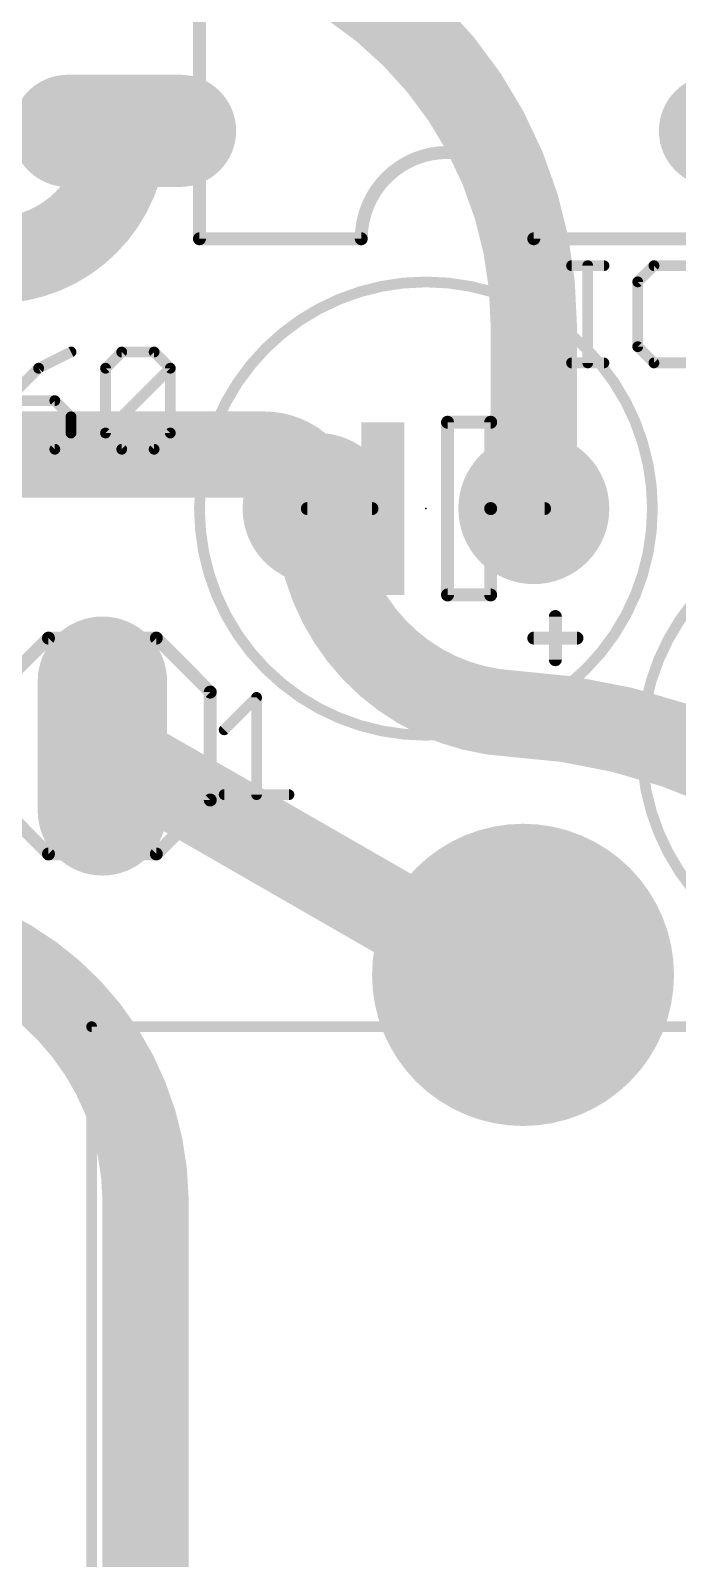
# Model space of a CAD drawing. Extents: x -4 to 220, y -9 to 53.
# Drawn here: x 52.11 to 59.73, y 8.98 to 26.96 of the extents above; entities that cross this region are included whole.
import ezdxf

# ---------------------------------------------------------------- set-up
doc = ezdxf.new("R2010")
doc.units = 0
for name, color, linetype in [('16', 174, 'CONTINUOUS'), ('17', 94, 'CONTINUOUS'), ('21', 251, 'CONTINUOUS'), ('23', 178, 'CONTINUOUS'), ('25', 251, 'CONTINUOUS'), ('51', 251, 'CONTINUOUS')]:
    doc.layers.add(name, color=color, linetype=linetype)

# ---------------------------------------------------------------- blocks, each defined once
blk = doc.blocks.new('RECT')
blk.add_solid([(-0.5, -0.5), (0.5, -0.5), (-0.5, 0.5), (0.5, 0.5)])
blk = doc.blocks.new('ROUNDP')
at = {"const_width": 0.5}
blk.add_lwpolyline([(0, -0.25, 1), (0, 0.25, 1), (0, -0.25)], format="xyb", dxfattribs=at)
blk = doc.blocks.new('LONGP100')
at = {"const_width": 1}
blk.add_lwpolyline([(-0.5, 0), (0.5, 0)], dxfattribs=at)
at = {"const_width": 0.5}
for points in [[(-0.5, 0.25, 1), (-0.5, -0.25)], [(0.5, -0.25, 1), (0.5, 0.25)]]:
    blk.add_lwpolyline(points, format="xyb", dxfattribs=at)

msp = doc.modelspace()

# ---------------------------------------------------------------- linework, layer by layer
at = {"layer": '16'}
for points, const_width in [([(58.039, 23.495, 0.4142), (53.213, 28.321)], 1.016), ([(51.689, 24.257, 0.4142), (53.213, 25.781)], 1.016), ([(53.467, 25.781, 1), (52.959, 25.781)], 0.508), ([(51.689, 24.003, 1), (51.689, 24.511)], 0.508), ([(58.293, 23.495, 1), (57.785, 23.495)], 0.508), ([(57.785, 23.495, 1), (58.293, 23.495)], 0.508), ([(51.943, 22.225, 1), (51.943, 21.717)], 0.508), ([(51.943, 21.717, 1), (51.943, 22.225)], 0.508), ([(51.943, 21.717, 1), (51.943, 22.225)], 0.508), ([(55.499, 21.336, 0.4142), (54.864, 21.971)], 1.016), ([(54.864, 22.225, 1), (54.864, 21.717)], 0.508), ([(54.864, 21.717, 1), (54.864, 22.225)], 0.508), ([(55.499, 21.336, 0.3985), (57.785, 18.923)], 1.016), ([(55.753, 21.336, 1), (55.245, 21.336)], 0.508), ([(55.245, 21.336, 1), (55.753, 21.336)], 0.508), ([(57.785, 21.336, 1), (58.293, 21.336)], 0.508), ([(61.976, 17.272, 0.162), (57.785, 18.923)], 1.016), ([(57.7987, 19.1766, 1), (57.7713, 18.6694)], 0.508), ([(57.7713, 18.6694, 1), (57.7987, 19.1766)], 0.508), ([(53.0856, 18.7622, 1), (52.8324, 18.3218)], 0.508), ([(53.467, 13.208, 0.3122), (51.308, 16.256)], 1.016), ([(58.134, 15.973, 1), (57.69, 15.7262)], 0.508), ([(57.9124, 15.4008, 1), (58.1656, 15.8412)], 0.508), ([(57.817, 15.4976, 1), (58.261, 15.7444)], 0.508), ([(53.721, 13.208, 1), (53.213, 13.208)], 0.508), ([(53.213, 13.2052, 1), (53.721, 13.2108)], 0.508)]:
    msp.add_lwpolyline(points, format="xyb", dxfattribs=dict(at, const_width=const_width))
at = {"layer": '16', "const_width": 1.016}
for points in [[(44.704, 24.257), (51.689, 24.257)], [(58.039, 21.336), (58.039, 23.495)], [(51.943, 21.971), (49.53, 21.971)], [(51.943, 21.971), (50.419, 21.971)], [(54.864, 21.971), (51.943, 21.971)], [(52.959, 18.542), (58.039, 15.621)], [(58.039, 15.621), (57.912, 15.8496)], [(53.467, 2.54), (53.467, 13.208)]]:
    msp.add_lwpolyline(points, dxfattribs=at)
at = {"layer": '21'}
for points, const_width in [([(54.102, 34.671), (54.102, 24.511)], 0.1524), ([(54.102, 24.511), (56.007, 24.511)], 0.1524), ([(59.944, 24.511), (58.039, 24.511)], 0.1524), ([(57.531, 22.352), (57.023, 22.352)], 0.1524), ([(57.023, 22.352), (57.023, 20.32)], 0.1524), ([(57.531, 21.336), (57.531, 22.352)], 0.1524), ([(56.134, 21.336), (55.372, 21.336)], 0.1524), ([(58.166, 21.336), (57.531, 21.336)], 0.1524), ([(57.531, 20.32), (57.531, 21.336)], 0.1524), ([(57.023, 20.32), (57.531, 20.32)], 0.1524), ([(58.293, 20.066), (58.293, 19.558)], 0.1524), ([(51.689, 19.177), (52.324, 19.812)], 0.1524), ([(52.324, 19.812), (53.594, 19.812)], 0.1524), ([(54.229, 19.177), (53.594, 19.812)], 0.1524), ([(58.547, 19.812), (58.039, 19.812)], 0.1524), ([(54.229, 17.907), (54.229, 19.177)], 0.1524), ([(54.3931, 18.7332), (54.7744, 19.1145)], 0.127), ([(54.7744, 19.1145), (54.7744, 17.9705)], 0.127), ([(52.324, 17.272), (51.689, 17.907)], 0.1524), ([(53.594, 17.272), (54.229, 17.907)], 0.1524), ([(54.3931, 17.9705), (55.1558, 17.9705)], 0.127), ([(53.594, 17.272), (52.324, 17.272)], 0.1524), ([(52.832, 0), (52.832, 15.24)], 0.127), ([(52.832, 15.24), (62.992, 15.24)], 0.127)]:
    msp.add_lwpolyline(points, dxfattribs=dict(at, const_width=const_width))
for points, const_width in [([(58.039, 24.511, 1), (56.007, 24.511)], 0.1524), ([(54.102, 24.5491, 1), (54.102, 24.4729)], 0.0762), ([(54.0639, 24.511, 1), (54.1401, 24.511)], 0.0762), ([(55.9689, 24.511, 1), (56.0451, 24.511)], 0.0762), ([(56.007, 24.4729, 1), (56.007, 24.5491)], 0.0762), ([(58.039, 24.5491, 1), (58.039, 24.4729)], 0.0762), ([(58.0009, 24.511, 1), (58.0771, 24.511)], 0.0762), ([(56.769, 18.669, 1), (56.769, 24.003, 1), (56.769, 18.669)], 0.127), ([(57.023, 22.3901, 1), (57.023, 22.3139)], 0.0762), ([(57.0611, 22.352, 1), (56.9849, 22.352)], 0.0762), ([(57.5691, 22.352, 1), (57.4929, 22.352)], 0.0762), ([(57.531, 22.3139, 1), (57.531, 22.3901)], 0.0762), ([(55.372, 21.3741, 1), (55.372, 21.2979)], 0.0762), ([(56.134, 21.2979, 1), (56.134, 21.3741)], 0.0762), ([(57.531, 21.3741, 1), (57.531, 21.2979)], 0.0762), ([(57.5691, 21.336, 1), (57.4929, 21.336)], 0.0762), ([(58.166, 21.2979, 1), (58.166, 21.3741)], 0.0762), ([(57.4929, 21.336, 1), (57.5691, 21.336)], 0.0762), ([(61.976, 15.875, 1), (61.976, 21.209, 1), (61.976, 15.875)], 0.127), ([(57.023, 20.3581, 1), (57.023, 20.2819)], 0.0762), ([(56.9849, 20.32, 1), (57.0611, 20.32)], 0.0762), ([(57.4929, 20.32, 1), (57.5691, 20.32)], 0.0762), ([(57.531, 20.2819, 1), (57.531, 20.3581)], 0.0762), ([(58.3311, 20.066, 1), (58.2549, 20.066)], 0.0762), ([(52.324, 19.8501, 1), (52.324, 19.7739)], 0.0762), ([(52.3509, 19.7851, 1), (52.2971, 19.8389)], 0.0762), ([(53.6209, 19.8389, 1), (53.5671, 19.7851)], 0.0762), ([(53.594, 19.7739, 1), (53.594, 19.8501)], 0.0762), ([(58.039, 19.8501, 1), (58.039, 19.7739)], 0.0762), ([(58.547, 19.7739, 1), (58.547, 19.8501)], 0.0762), ([(58.2549, 19.558, 1), (58.3311, 19.558)], 0.0762), ([(54.2671, 19.177, 1), (54.1909, 19.177)], 0.0762), ([(54.2021, 19.1501, 1), (54.2559, 19.2039)], 0.0762), ([(54.8062, 19.1145, 1), (54.7427, 19.1145)], 0.0635), ([(54.7969, 19.092, 1), (54.752, 19.1369)], 0.0635), ([(54.3707, 18.7556, 1), (54.4156, 18.7107)], 0.0635), ([(54.2559, 17.8801, 1), (54.2021, 17.9339)], 0.0762), ([(54.3931, 18.0023, 1), (54.3931, 17.9388)], 0.0635), ([(54.7427, 17.9705, 1), (54.8062, 17.9705)], 0.0635), ([(55.1558, 17.9388, 1), (55.1558, 18.0023)], 0.0635), ([(54.1909, 17.907, 1), (54.2671, 17.907)], 0.0762), ([(52.324, 17.3101, 1), (52.324, 17.2339)], 0.0762), ([(52.2971, 17.2451, 1), (52.3509, 17.2989)], 0.0762), ([(53.5671, 17.2989, 1), (53.6209, 17.2451)], 0.0762), ([(53.594, 17.2339, 1), (53.594, 17.3101)], 0.0762), ([(52.8638, 15.24, 1), (52.8002, 15.24)], 0.0635), ([(52.832, 15.2718, 1), (52.832, 15.2082)], 0.0635)]:
    msp.add_lwpolyline(points, format="xyb", dxfattribs=dict(at, const_width=const_width))
at = {"layer": '23'}
msp.add_point((56.769, 21.336), dxfattribs=at)
at = {"layer": '25', "const_width": 0.127}
for points in [[(58.4835, 24.1945), (58.8648, 24.1945)], [(58.6742, 23.0505), (58.6742, 24.1945)], [(59.4538, 24.1945), (59.2631, 24.0038)], [(59.8351, 24.1945), (59.4538, 24.1945)], [(59.2631, 24.0038), (59.2631, 23.2412)], [(52.5894, 23.1785), (52.208, 22.9878)], [(52.9961, 22.9878), (53.1868, 23.1785)], [(53.1868, 23.1785), (53.5681, 23.1785)], [(53.5681, 23.1785), (53.7587, 22.9878)], [(59.2631, 23.2412), (59.4538, 23.0505)], [(52.208, 22.9878), (51.8267, 22.6065)], [(52.9961, 22.2252), (52.9961, 22.9878)], [(52.9961, 22.2252), (53.7587, 22.9878)], [(53.7587, 22.9878), (53.7587, 22.2252)], [(58.4835, 23.0505), (58.8648, 23.0505)], [(59.4538, 23.0505), (59.8351, 23.0505)], [(52.3987, 22.6065), (51.8267, 22.6065)], [(52.5894, 22.4158), (52.3987, 22.6065)], [(52.5894, 22.2252), (52.5894, 22.4158)], [(52.3987, 22.0345), (52.5894, 22.2252)], [(53.1868, 22.0345), (52.9961, 22.2252)], [(53.7587, 22.2252), (53.5681, 22.0345)], [(52.0174, 22.0345), (52.3987, 22.0345)], [(53.5681, 22.0345), (53.1868, 22.0345)]]:
    msp.add_lwpolyline(points, dxfattribs=at)
at = {"layer": '25', "const_width": 0.0635}
for points in [[(58.4835, 24.2262, 1), (58.4835, 24.1627)], [(58.7059, 24.1945, 1), (58.6424, 24.1945)], [(58.8648, 24.1627, 1), (58.8648, 24.2262)], [(59.4538, 24.2262, 1), (59.4538, 24.1627)], [(59.4762, 24.172, 1), (59.4313, 24.2169)], [(59.2948, 24.0038, 1), (59.2313, 24.0038)], [(59.2406, 24.0263, 1), (59.2855, 23.9814)], [(52.6035, 23.1501, 1), (52.5752, 23.2069)], [(53.1868, 23.2102, 1), (53.1868, 23.1467)], [(53.2092, 23.156, 1), (53.1643, 23.2009)], [(53.5905, 23.2009, 1), (53.5456, 23.156)], [(53.5681, 23.1467, 1), (53.5681, 23.2102)], [(59.2313, 23.2412, 1), (59.2948, 23.2412)], [(59.2855, 23.2636, 1), (59.2406, 23.2187)], [(52.1938, 23.0162, 1), (52.2222, 22.9594)], [(52.2305, 22.9654, 1), (52.1856, 23.0103)], [(53.0278, 22.9878, 1), (52.9643, 22.9878)], [(52.9736, 23.0103, 1), (53.0185, 22.9654)], [(53.7905, 22.9878, 1), (53.727, 22.9878)], [(53.7812, 22.9654, 1), (53.7363, 23.0103)], [(53.7363, 22.9654, 1), (53.7812, 23.0103)], [(58.4835, 23.0822, 1), (58.4835, 23.0188)], [(58.6424, 23.0505, 1), (58.7059, 23.0505)], [(58.8648, 23.0188, 1), (58.8648, 23.0822)], [(59.4538, 23.0822, 1), (59.4538, 23.0188)], [(59.4313, 23.028, 1), (59.4762, 23.073)], [(52.4211, 22.6289, 1), (52.3762, 22.584)], [(52.3987, 22.5747, 1), (52.3987, 22.6382)], [(52.6211, 22.4158, 1), (52.5576, 22.4158)], [(52.5669, 22.3934, 1), (52.6118, 22.4383)], [(52.5576, 22.2252, 1), (52.6211, 22.2252)], [(52.6118, 22.2027, 1), (52.5669, 22.2476)], [(52.9643, 22.2252, 1), (53.0278, 22.2252)], [(53.0185, 22.2476, 1), (52.9736, 22.2027)], [(52.9736, 22.2476, 1), (53.0185, 22.2027)], [(53.727, 22.2252, 1), (53.7905, 22.2252)], [(53.7812, 22.2027, 1), (53.7363, 22.2476)], [(52.3762, 22.057, 1), (52.4211, 22.012)], [(52.3987, 22.0028, 1), (52.3987, 22.0663)], [(53.1868, 22.0663, 1), (53.1868, 22.0028)], [(53.1643, 22.012, 1), (53.2092, 22.057)], [(53.5456, 22.057, 1), (53.5905, 22.012)], [(53.5681, 22.0028, 1), (53.5681, 22.0663)]]:
    msp.add_lwpolyline(points, format="xyb", dxfattribs=at)

# ---------------------------------------------------------------- block references
at = {"layer": '17'}
for name, p, xscale, yscale, rotation in [('LONGP100', (53.213, 25.781), 1.3208, 1.3208, 180), ('LONGP100', (53.213, 25.781), 1.3208, 1.3208, 180), ('ROUNDP', (53.213, 25.781), 1.3208, 1.3208, 180), ('ROUNDP', (53.213, 25.781), 1.3208, 1.3208, 180), ('ROUNDP', (53.213, 25.781), 1.3208, 1.3208, 180), ('ROUNDP', (53.213, 25.781), 1.3208, 1.3208, 180), ('ROUNDP', (53.213, 25.781), 1.3208, 1.3208, 180), ('ROUNDP', (53.213, 25.781), 1.3208, 1.3208, 180), ('ROUNDP', (53.213, 25.781), 1.3208, 1.3208, 180), ('ROUNDP', (53.213, 25.781), 1.3208, 1.3208, 180), ('ROUNDP', (53.213, 25.781), 1.3208, 1.3208, 180), ('ROUNDP', (53.213, 25.781), 1.3208, 1.3208, 180), ('ROUNDP', (53.213, 25.781), 1.3208, 1.3208, 180), ('ROUNDP', (53.213, 25.781), 1.3208, 1.3208, 180), ('ROUNDP', (53.213, 25.781), 1.3208, 1.3208, 180), ('ROUNDP', (53.213, 25.781), 1.3208, 1.3208, 180), ('LONGP100', (60.833, 25.781), 1.3208, 1.3208, 180), ('LONGP100', (60.833, 25.781), 1.3208, 1.3208, 180), ('ROUNDP', (55.499, 21.336), 1.778, 1.778, 180), ('ROUNDP', (55.499, 21.336), 1.778, 1.778, 180), ('ROUNDP', (58.039, 21.336), 1.778, 1.778, 180), ('ROUNDP', (58.039, 21.336), 1.778, 1.778, 180), ('ROUNDP', (55.499, 21.336), 1.508, 1.508, 180), ('ROUNDP', (55.499, 21.336), 1.508, 1.508, 180), ('ROUNDP', (55.499, 21.336), 1.508, 1.508, 180), ('ROUNDP', (55.499, 21.336), 1.508, 1.508, 180), ('ROUNDP', (55.499, 21.336), 1.508, 1.508, 180), ('ROUNDP', (55.499, 21.336), 1.508, 1.508, 180), ('ROUNDP', (55.499, 21.336), 1.508, 1.508, 180), ('ROUNDP', (55.499, 21.336), 1.508, 1.508, 180), ('ROUNDP', (55.499, 21.336), 1.508, 1.508, 180), ('ROUNDP', (55.499, 21.336), 1.508, 1.508, 180), ('ROUNDP', (55.499, 21.336), 1.508, 1.508, 180), ('ROUNDP', (55.499, 21.336), 1.508, 1.508, 180), ('ROUNDP', (55.499, 21.336), 1.508, 1.508, 180), ('ROUNDP', (55.499, 21.336), 1.508, 1.508, 180), ('ROUNDP', (58.039, 21.336), 1.508, 1.508, 180), ('ROUNDP', (58.039, 21.336), 1.508, 1.508, 180), ('ROUNDP', (58.039, 21.336), 1.508, 1.508, 180), ('ROUNDP', (58.039, 21.336), 1.508, 1.508, 180), ('ROUNDP', (58.039, 21.336), 1.508, 1.508, 180), ('ROUNDP', (58.039, 21.336), 1.508, 1.508, 180), ('ROUNDP', (58.039, 21.336), 1.508, 1.508, 180), ('ROUNDP', (58.039, 21.336), 1.508, 1.508, 180), ('ROUNDP', (58.039, 21.336), 1.508, 1.508, 180), ('ROUNDP', (58.039, 21.336), 1.508, 1.508, 180), ('ROUNDP', (58.039, 21.336), 1.508, 1.508, 180), ('ROUNDP', (58.039, 21.336), 1.508, 1.508, 180), ('ROUNDP', (58.039, 21.336), 1.508, 1.508, 180), ('ROUNDP', (58.039, 21.336), 1.508, 1.508, 180), ('LONGP100', (52.959, 18.542), 1.524, 1.524, 270), ('LONGP100', (52.959, 18.542), 1.524, 1.524, 270), ('ROUNDP', (52.959, 18.542), 1.524, 1.524, 270), ('ROUNDP', (52.959, 18.542), 1.524, 1.524, 270), ('ROUNDP', (52.959, 18.542), 1.524, 1.524, 270), ('ROUNDP', (52.959, 18.542), 1.524, 1.524, 270), ('ROUNDP', (52.959, 18.542), 1.524, 1.524, 270), ('ROUNDP', (52.959, 18.542), 1.524, 1.524, 270), ('ROUNDP', (52.959, 18.542), 1.524, 1.524, 270), ('ROUNDP', (52.959, 18.542), 1.524, 1.524, 270), ('ROUNDP', (52.959, 18.542), 1.524, 1.524, 270), ('ROUNDP', (52.959, 18.542), 1.524, 1.524, 270), ('ROUNDP', (52.959, 18.542), 1.524, 1.524, 270), ('ROUNDP', (52.959, 18.542), 1.524, 1.524, 270), ('ROUNDP', (52.959, 18.542), 1.524, 1.524, 270), ('ROUNDP', (52.959, 18.542), 1.524, 1.524, 270)]:
    msp.add_blockref(name, p, dxfattribs=dict(at, xscale=xscale, yscale=yscale, rotation=rotation))
at = {"layer": '17', "xscale": 3.556, "yscale": 3.556}
msp.add_blockref('ROUNDP', (57.912, 15.8496), dxfattribs=at)
msp.add_blockref('ROUNDP', (57.912, 15.8496), dxfattribs=at)
msp.add_blockref('ROUNDP', (57.912, 15.8496), dxfattribs=at)
msp.add_blockref('ROUNDP', (57.912, 15.8496), dxfattribs=at)
msp.add_blockref('ROUNDP', (57.912, 15.8496), dxfattribs=at)
msp.add_blockref('ROUNDP', (57.912, 15.8496), dxfattribs=at)
msp.add_blockref('ROUNDP', (57.912, 15.8496), dxfattribs=at)
msp.add_blockref('ROUNDP', (57.912, 15.8496), dxfattribs=at)
msp.add_blockref('ROUNDP', (57.912, 15.8496), dxfattribs=at)
msp.add_blockref('ROUNDP', (57.912, 15.8496), dxfattribs=at)
msp.add_blockref('ROUNDP', (57.912, 15.8496), dxfattribs=at)
msp.add_blockref('ROUNDP', (57.912, 15.8496), dxfattribs=at)
msp.add_blockref('ROUNDP', (57.912, 15.8496), dxfattribs=at)
msp.add_blockref('ROUNDP', (57.912, 15.8496), dxfattribs=at)
msp.add_blockref('ROUNDP', (57.912, 15.8496), dxfattribs=at)
msp.add_blockref('ROUNDP', (57.912, 15.8496), dxfattribs=at)
at = {"layer": '21', "xscale": 0.508, "yscale": 2.032, "rotation": 180}
msp.add_blockref('RECT', (56.261, 21.336), dxfattribs=at)
at = {"layer": '51', "xscale": 0.508, "yscale": 0.508, "rotation": 180}
msp.add_blockref('RECT', (52.959, 18.542), dxfattribs=at)

doc.saveas('drawing.dxf')
